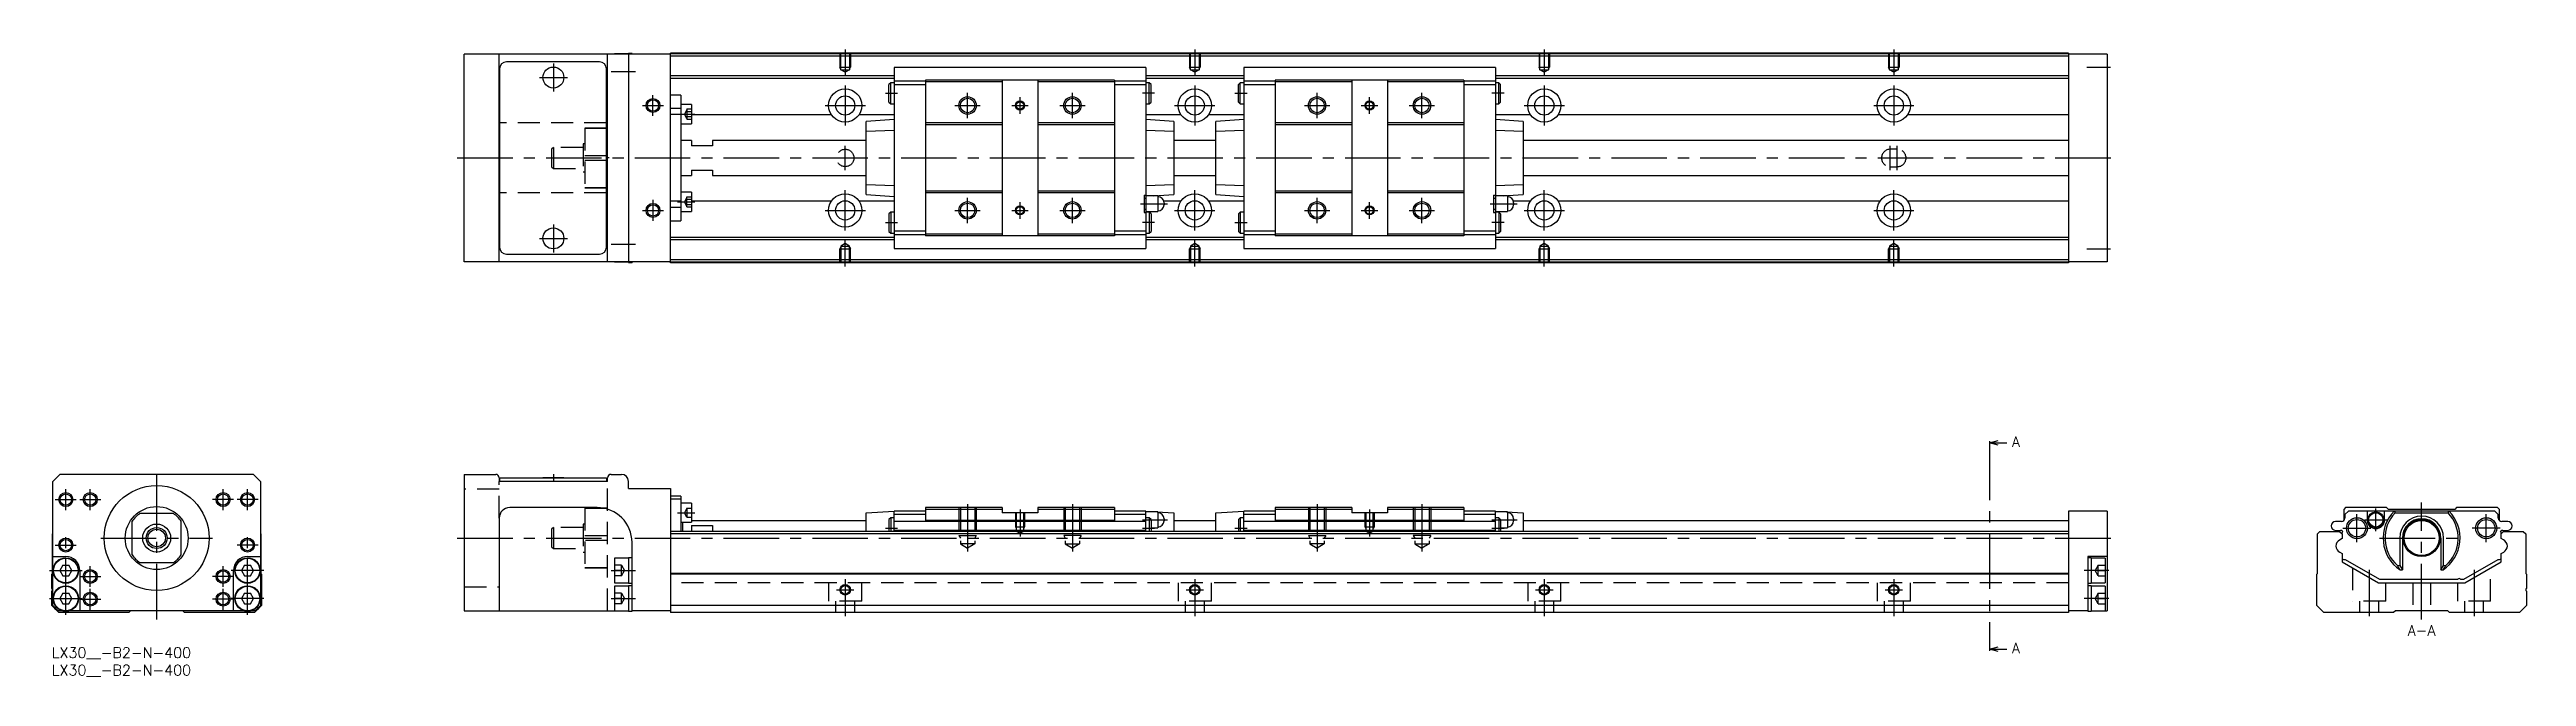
# Model space of a CAD drawing. Extents: x -1 to 708, y -8 to 171.
import ezdxf

# ---------------------------------------------------------------- set-up
doc = ezdxf.new("R2010")
doc.units = 0
doc.header["$LTSCALE"] = 0.5
doc.linetypes.add('CENTER', pattern=[50.8, 31.75, -6.35, 6.35, -6.35])
doc.linetypes.add('DASHED', pattern=[19.05, 12.7, -6.35])
for name, color, linetype in [('MSM_CENTER', 1, 'CENTER'), ('MSM_CONTINUOUS', 7, 'CONTINUOUS'), ('MSM_DASHED', 4, 'DASHED'), ('MSM_NARROW', 5, 'CONTINUOUS'), ('MSM_PART_NUMBER', 7, 'CONTINUOUS')]:
    doc.layers.add(name, color=color, linetype=linetype)
doc.styles.get("Standard").update_dxf_attribs({"font": 'txt.shx', "height": 3, "bigfont": 'bigfont.shx'})

# ---------------------------------------------------------------- blocks, each defined once
blk = doc.blocks.new('*U2')
at = {"layer": 'MSM_PART_NUMBER'}
blk.add_text('LX30__-B2-N-400', height=3, dxfattribs=at).set_placement((0, -3))
blk = doc.blocks.new('*U3')
at = {"layer": 'MSM_PART_NUMBER'}
blk.add_text('LX30__-B2-N-400', height=3, dxfattribs=at).set_placement((0, -8))

msp = doc.modelspace()

# ---------------------------------------------------------------- linework, layer by layer
at = {"layer": 'MSM_CENTER'}
for p, q in [((227, 171), (227, 163.49)), ((327, 171), (327, 163.49)), ((427, 171), (427, 163.49)), ((527, 171), (527, 163.49)), ((139.5, 163), (147.5, 163)), ((143.5, 167), (143.5, 159)), ((160, 164.7), (167, 164.7)), ((582.25, 166), (589, 166)), ((172, 152), (172, 158)), ((227, 160.75), (227, 149.25)), ((238.5, 158.5), (242, 158.5)), ((262, 151.37), (262, 158.62)), ((277, 152.63), (277, 157.36)), ((292, 151.37), (292, 158.62)), ((315.5, 158.5), (312, 158.5)), ((327, 160.75), (327, 149.25)), ((338.5, 158.5), (342, 158.5)), ((362, 151.37), (362, 158.62)), ((377, 152.63), (377, 157.36)), ((392, 151.37), (392, 158.62)), ((415.5, 158.5), (412, 158.5)), ((427, 160.75), (427, 149.25)), ((527, 160.75), (527, 149.25)), ((169, 155), (175, 155)), ((179, 152.55), (184, 152.55)), ((221.25, 155), (232.75, 155)), ((258.37, 155), (265.62, 155)), ((274.63, 155), (279.36, 155)), ((288.37, 155), (295.62, 155)), ((321.25, 155), (332.75, 155)), ((358.37, 155), (365.62, 155)), ((374.63, 155), (379.36, 155)), ((388.37, 155), (395.62, 155)), ((421.25, 155), (432.75, 155)), ((521.25, 155), (532.75, 155)), ((227, 136.5), (227, 143.5)), ((526, 136.5), (526, 143.5)), ((528, 136.5), (528, 143.5)), ((116, 140), (590, 140)), ((172, 128), (172, 122)), ((227, 119.25), (227, 130.75)), ((262, 121.37), (262, 128.62)), ((292, 121.37), (292, 128.62)), ((327, 119.25), (327, 130.75)), ((362, 121.37), (362, 128.62)), ((392, 121.37), (392, 128.62)), ((427, 119.25), (427, 130.75)), ((527, 119.25), (527, 130.75)), ((143.5, 121), (143.5, 113)), ((169, 125), (175, 125)), ((179, 127.44), (184, 127.44)), ((221.25, 125), (232.75, 125)), ((238.5, 121.5), (242, 121.5)), ((258.37, 125), (265.62, 125)), ((274.63, 125), (279.36, 125)), ((277, 122.63), (277, 127.36)), ((288.37, 125), (295.62, 125)), ((311.5, 126.9), (319.2, 126.9)), ((315.5, 121.5), (312, 121.5)), ((321.25, 125), (332.75, 125)), ((338.5, 121.5), (342, 121.5)), ((358.37, 125), (365.62, 125)), ((374.63, 125), (379.36, 125)), ((377, 122.63), (377, 127.36)), ((388.37, 125), (395.62, 125)), ((411.5, 126.9), (419.2, 126.9)), ((415.5, 121.5), (412, 121.5)), ((421.25, 125), (432.75, 125)), ((521.25, 125), (532.75, 125)), ((139.5, 117), (147.5, 117)), ((160, 115.3), (167, 115.3)), ((227, 109), (227, 116.51)), ((327, 109), (327, 116.51)), ((427, 109), (427, 116.51)), ((527, 109), (527, 116.51)), ((582.25, 114), (589, 114)), ((554.38, 58), (554.38, 0)), ((30, 8), (30, 51.5)), ((4, 39.3), (4, 45.3)), ((11, 39.3), (11, 45.3)), ((49, 39.3), (49, 45.3)), ((56, 39.3), (56, 45.3)), ((143.5, 49.6), (143.5, 47.49)), ((1, 42.3), (7, 42.3)), ((8, 42.3), (14, 42.3)), ((52, 42.3), (46, 42.3)), ((59, 42.3), (53, 42.3)), ((179, 38.55), (184, 38.55)), ((262, 41), (262, 27.41)), ((277, 39.5), (277, 31.69)), ((292, 41), (292, 27.41)), ((312, 36.5), (319.2, 36.5)), ((362, 41), (362, 27.41)), ((377, 39.5), (377, 31.69)), ((392, 41), (392, 27.41)), ((412, 36.5), (419.2, 36.5)), ((659.5, 30.1), (659.5, 38.1)), ((661.65, 36.5), (668.15, 36.5)), ((664.9, 33.25), (664.9, 39.75)), ((678, 8), (678, 41.5)), ((696.5, 30.1), (696.5, 38.1)), ((1, 29.3), (7, 29.3)), ((4, 9.35), (4, 32.3)), ((14, 31.3), (46, 31.3)), ((59, 29.3), (53, 29.3)), ((56, 9.35), (56, 32.3)), ((116, 31.3), (590, 31.3)), ((238.5, 34.1), (242, 34.1)), ((312, 34.1), (315.5, 34.1)), ((338.5, 34.1), (342, 34.1)), ((412, 34.1), (415.5, 34.1)), ((655.5, 34.1), (663.5, 34.1)), ((666, 31.3), (690, 31.3)), ((700.5, 34.1), (692.5, 34.1)), ((-0.65, 22), (8.65, 22)), ((11, 17.3), (11, 23.3)), ((49, 17.3), (49, 23.3)), ((60.65, 22), (51.35, 22)), ((160, 22), (167, 22)), ((588.5, 22), (581.5, 22)), ((663, 22.18), (663, 9)), ((693, 22.18), (693, 9)), ((8, 20.3), (14, 20.3)), ((11, 10.8), (11, 16.8)), ((52, 20.3), (46, 20.3)), ((49, 10.8), (49, 16.8)), ((224.5, 16.5), (229.5, 16.5)), ((227, 19.5), (227, 9)), ((324.5, 16.5), (329.5, 16.5)), ((327, 19.5), (327, 9)), ((424.5, 16.5), (429.5, 16.5)), ((427, 19.5), (427, 9)), ((524.5, 16.5), (529.5, 16.5)), ((527, 19.5), (527, 9)), ((-0.65, 14), (8.65, 14)), ((8, 13.8), (14, 13.8)), ((52, 13.8), (46, 13.8)), ((60.65, 14), (51.35, 14)), ((160, 14), (167, 14)), ((588.5, 14), (581.5, 14))]:
    msp.add_line(p, q, dxfattribs=at)
at = {"layer": 'MSM_CONTINUOUS'}
for p, q in [((118, 110.3), (118, 169.7)), ((177, 169.7), (118, 169.7)), ((128, 110.3), (128, 169.7)), ((128.1, 165.5), (128.1, 114.5)), ((156.7, 167.5), (130.1, 167.5)), ((158.7, 114.5), (158.7, 165.5)), ((159, 110.3), (159, 169.7)), ((161, 169.75), (161, 169.7)), ((165, 169.75), (161, 169.75)), ((166, 169.9), (165, 169.9)), ((165, 169.9), (165, 110.1)), ((166, 169.9), (166, 169.7)), ((577, 170), (177, 170)), ((177, 110), (177, 170)), ((577, 169.8), (177, 169.8)), ((577, 169.1), (177, 169.1)), ((241, 163.45), (177, 163.45)), ((313, 165.9), (241, 165.9)), ((241, 165.9), (241, 114.1)), ((313, 165.9), (313, 114.1)), ((341, 163.45), (313, 163.45)), ((413, 165.9), (341, 165.9)), ((341, 165.9), (341, 114.1)), ((413, 165.9), (413, 114.1)), ((577, 163.45), (413, 163.45)), ((577, 170), (577, 110)), ((588, 169.7), (577, 169.7)), ((588, 169.7), (588, 110.3)), ((128, 158.2), (128.1, 158.2)), ((158.7, 158.2), (159, 158.2)), ((241, 162.75), (177, 162.75)), ((180, 158), (177, 158)), ((180, 158), (180, 122)), ((240, 161.5), (239.5, 161)), ((239.5, 156), (239.5, 161)), ((239.5, 156), (240, 155.5)), ((241, 161.5), (240, 161.5)), ((240, 155.5), (240, 161.5)), ((250, 161.95), (241, 161.95)), ((250, 160.95), (241, 160.95)), ((304, 162.25), (250, 162.25)), ((250, 162.25), (250, 117.75)), ((271.9, 161.75), (250, 161.75)), ((271.9, 162.25), (271.9, 117.75)), ((282.1, 162.25), (282.1, 117.75)), ((304, 161.75), (282.1, 161.75)), ((304, 162.25), (304, 117.75)), ((313, 161.95), (304, 161.95)), ((313, 160.95), (304, 160.95)), ((341, 162.75), (313, 162.75)), ((314, 161.5), (313, 161.5)), ((314.5, 161), (314, 161.5)), ((314, 155.5), (314, 161.5)), ((314, 155.5), (314.5, 156)), ((314.5, 156), (314.5, 161)), ((340, 161.5), (339.5, 161)), ((339.5, 156), (339.5, 161)), ((339.5, 156), (340, 155.5)), ((341, 161.5), (340, 161.5)), ((340, 155.5), (340, 161.5)), ((350, 161.95), (341, 161.95)), ((350, 160.95), (341, 160.95)), ((404, 162.25), (350, 162.25)), ((350, 162.25), (350, 117.75)), ((371.9, 161.75), (350, 161.75)), ((371.9, 162.25), (371.9, 117.75)), ((382.1, 162.25), (382.1, 117.75)), ((404, 161.75), (382.1, 161.75)), ((404, 162.25), (404, 117.75)), ((413, 161.95), (404, 161.95)), ((413, 160.95), (404, 160.95)), ((577, 162.75), (413, 162.75)), ((414, 161.5), (413, 161.5)), ((414.5, 161), (414, 161.5)), ((414, 155.5), (414, 161.5)), ((414, 155.5), (414.5, 156)), ((414.5, 156), (414.5, 161)), ((128.1, 150), (128, 150)), ((159, 150), (158.7, 150)), ((180, 154.13), (177, 154.13)), ((180, 152.38), (177, 152.38)), ((183, 155.3), (180, 155.3)), ((180, 149.8), (183, 149.8)), ((183, 155.3), (183, 149.8)), ((223.05, 152.36), (183, 152.36)), ((241, 152.36), (230.95, 152.36)), ((241, 151), (233, 150.47)), ((233, 129.53), (233, 150.47)), ((240, 155.5), (241, 155.5)), ((271.9, 150), (250, 150)), ((271.9, 149.5), (250, 149.5)), ((304, 150), (282.1, 150)), ((304, 149.5), (282.1, 149.5)), ((313, 155.5), (314, 155.5)), ((323.05, 152.36), (313, 152.36)), ((321, 150.47), (313, 151)), ((321, 150.47), (321, 129.53)), ((341, 152.36), (330.95, 152.36)), ((341, 151), (333, 150.47)), ((333, 129.53), (333, 150.47)), ((340, 155.5), (341, 155.5)), ((371.9, 150), (350, 150)), ((371.9, 149.5), (350, 149.5)), ((404, 150), (382.1, 150)), ((404, 149.5), (382.1, 149.5)), ((413, 155.5), (414, 155.5)), ((423.05, 152.36), (413, 152.36)), ((421, 150.47), (413, 151)), ((421, 150.47), (421, 129.53)), ((523.05, 152.36), (430.95, 152.36)), ((577, 152.36), (530.95, 152.36)), ((159, 148.5), (158.7, 148.5)), ((159, 148.47), (158.7, 148.47)), ((183, 145), (180, 145)), ((183, 145), (183, 143.5)), ((189, 143.5), (183, 143.5)), ((189, 145), (189, 143.5)), ((233, 145), (189, 145)), ((241, 147.86), (233, 147.6)), ((321, 147.6), (313, 147.86)), ((333, 145), (321, 145)), ((341, 147.86), (333, 147.6)), ((421, 147.6), (413, 147.86)), ((577, 145), (421, 145)), ((158.7, 140.72), (159, 140.72)), ((159, 139.28), (158.7, 139.28)), ((180, 135), (183, 135)), ((183, 136.5), (189, 136.5)), ((183, 136.5), (183, 135)), ((189, 136.5), (189, 135)), ((189, 135), (233, 135)), ((321, 135), (333, 135)), ((421, 135), (577, 135)), ((128.1, 130), (128, 130)), ((159, 131.53), (158.7, 131.53)), ((159, 131.5), (158.7, 131.5)), ((159, 130), (158.7, 130)), ((180, 127.62), (177, 127.62)), ((183, 130.19), (180, 130.19)), ((183, 130.19), (183, 124.69)), ((223.05, 127.64), (183, 127.64)), ((241, 127.64), (230.95, 127.64)), ((233, 132.4), (241, 132.14)), ((233, 129.53), (241, 129)), ((271.9, 130.5), (250, 130.5)), ((271.9, 130), (250, 130)), ((304, 130.5), (282.1, 130.5)), ((304, 130), (282.1, 130)), ((312.5, 129.4), (312.5, 124.4)), ((312.5, 129.4), (313, 129.4)), ((313, 128.4), (312.5, 128.4)), ((313, 132.14), (321, 132.4)), ((316.45, 129.15), (313, 129.15)), ((315.26, 129.15), (321, 129.53)), ((316.45, 129.15), (316.45, 124.65)), ((323.05, 127.64), (318.14, 127.64)), ((341, 127.64), (330.95, 127.64)), ((333, 132.4), (341, 132.14)), ((333, 129.53), (341, 129)), ((371.9, 130.5), (350, 130.5)), ((371.9, 130), (350, 130)), ((404, 130.5), (382.1, 130.5)), ((404, 130), (382.1, 130)), ((412.5, 129.4), (412.5, 124.4)), ((412.5, 129.4), (413, 129.4)), ((413, 128.4), (412.5, 128.4)), ((413, 132.14), (421, 132.4)), ((416.45, 129.15), (413, 129.15)), ((415.26, 129.15), (421, 129.53)), ((416.45, 129.15), (416.45, 124.65)), ((423.05, 127.64), (418.14, 127.64)), ((523.05, 127.64), (430.95, 127.64)), ((577, 127.64), (530.95, 127.64)), ((128.1, 121.8), (128, 121.8)), ((159, 121.8), (158.7, 121.8)), ((180, 125.87), (177, 125.87)), ((177, 122), (180, 122)), ((180, 124.69), (183, 124.69)), ((240, 124.5), (239.5, 124)), ((239.5, 124), (239.5, 119)), ((240, 124.5), (240, 118.5)), ((241, 124.5), (240, 124.5)), ((312.5, 125.4), (313, 125.4)), ((312.5, 124.4), (313, 124.4)), ((313, 124.65), (316.45, 124.65)), ((314, 124.5), (313, 124.5)), ((314, 124.5), (314, 118.5)), ((314.5, 124), (314, 124.5)), ((314.5, 124), (314.5, 119)), ((318.2, 127.2), (318.2, 126.6)), ((340, 124.5), (339.5, 124)), ((339.5, 124), (339.5, 119)), ((340, 124.5), (340, 118.5)), ((341, 124.5), (340, 124.5)), ((412.5, 125.4), (413, 125.4)), ((412.5, 124.4), (413, 124.4)), ((413, 124.65), (416.45, 124.65)), ((414, 124.5), (413, 124.5)), ((414, 124.5), (414, 118.5)), ((414.5, 124), (414, 124.5)), ((414.5, 124), (414.5, 119)), ((418.2, 127.2), (418.2, 126.6)), ((241, 117.25), (177, 117.25)), ((241, 116.55), (177, 116.55)), ((239.5, 119), (240, 118.5)), ((240, 118.5), (241, 118.5)), ((250, 119.05), (241, 119.05)), ((250, 118.05), (241, 118.05)), ((241, 114.1), (313, 114.1)), ((271.9, 118.25), (250, 118.25)), ((304, 117.75), (250, 117.75)), ((304, 118.25), (282.1, 118.25)), ((313, 119.05), (304, 119.05)), ((313, 118.05), (304, 118.05)), ((313, 118.5), (314, 118.5)), ((341, 117.25), (313, 117.25)), ((341, 116.55), (313, 116.55)), ((314, 118.5), (314.5, 119)), ((339.5, 119), (340, 118.5)), ((340, 118.5), (341, 118.5)), ((350, 119.05), (341, 119.05)), ((350, 118.05), (341, 118.05)), ((341, 114.1), (413, 114.1)), ((371.9, 118.25), (350, 118.25)), ((404, 117.75), (350, 117.75)), ((404, 118.25), (382.1, 118.25)), ((413, 119.05), (404, 119.05)), ((413, 118.05), (404, 118.05)), ((413, 118.5), (414, 118.5)), ((577, 117.25), (413, 117.25)), ((577, 116.55), (413, 116.55)), ((414, 118.5), (414.5, 119)), ((177, 110.3), (118, 110.3)), ((130.1, 112.5), (156.7, 112.5)), ((161, 110.3), (161, 110.25)), ((161, 110.25), (165, 110.25)), ((165, 110.1), (166, 110.1)), ((166, 110.3), (166, 110.1)), ((577, 110.9), (177, 110.9)), ((577, 110.2), (177, 110.2)), ((577, 110), (177, 110)), ((588, 110.3), (577, 110.3)), ((554.38, 58.5), (556.88, 59.17)), ((554.38, 59), (554.38, 58)), ((556.88, 57.83), (554.38, 58.5)), ((554.38, 58.5), (559.38, 58.5)), ((2.3, 49.5), (0.3, 47.5)), ((0.3, 12), (0.3, 47.5)), ((57.7, 49.5), (2.3, 49.5)), ((59.7, 47.5), (57.7, 49.5)), ((59.7, 47.5), (59.7, 12)), ((118, 49.5), (118, 10.5)), ((118, 49.5), (127, 49.5)), ((128, 48.5), (128, 47.5)), ((159, 47.5), (128, 47.5)), ((128.1, 48.5), (128.1, 47.5)), ((128.1, 48.5), (158.7, 48.5)), ((140.5, 48.6), (146.5, 48.6)), ((140.5, 48.6), (140.5, 48.5)), ((146.5, 48.5), (146.5, 48.6)), ((158.7, 48.5), (158.7, 47.5)), ((159, 47.5), (159, 48.5)), ((160, 49.5), (163, 49.5)), ((165, 45.5), (165, 47.5)), ((165, 45.5), (177, 45.5)), ((177, 45.5), (177, 10)), ((180, 43.3), (177, 43.3)), ((180, 43.3), (180, 33.2)), ((23, 26.48), (23, 36.12)), ((34.82, 38.3), (25.18, 38.3)), ((37, 26.48), (37, 36.12)), ((128, 37), (128, 10.5)), ((156, 40), (131, 40)), ((180, 42.45), (177, 42.45)), ((183, 41.3), (180, 41.3)), ((180, 35.8), (183, 35.8)), ((180.5, 33.2), (180.5, 35.8)), ((183, 41.3), (183, 35.8)), ((183, 36.3), (233, 36.3)), ((233, 38.5), (241, 39)), ((233, 33.2), (233, 38.5)), ((240, 37.1), (239.5, 36.6)), ((239.5, 36.6), (239.5, 33.2)), ((241, 37.1), (240, 37.1)), ((240, 37.1), (240, 33.2)), ((250, 39), (241, 39)), ((241, 33.2), (241, 39)), ((250, 38), (241, 38)), ((313, 36), (241, 36)), ((250, 40), (250, 36.29)), ((271.9, 40), (250, 40)), ((271.9, 39.5), (250, 39.5)), ((304, 36.29), (250, 36.29)), ((271.9, 40), (271.9, 38.5)), ((282.1, 38.5), (271.9, 38.5)), ((304, 40), (282.1, 40)), ((282.1, 40), (282.1, 38.5)), ((304, 39.5), (282.1, 39.5)), ((304, 40), (304, 36.29)), ((313, 39), (304, 39)), ((313, 38), (304, 38)), ((313, 39), (321, 38.5)), ((313, 33.2), (313, 39)), ((316.45, 38.75), (313, 38.75)), ((314, 37.1), (313, 37.1)), ((314.5, 36.6), (314, 37.1)), ((314, 37.1), (314, 33.2)), ((314.5, 36.6), (314.5, 33.2)), ((316.45, 38.75), (316.45, 34.25)), ((318.2, 36.8), (318.2, 36.2)), ((321, 38.5), (321, 33.2)), ((321, 36.3), (333, 36.3)), ((333, 38.5), (341, 39)), ((333, 33.2), (333, 38.5)), ((340, 37.1), (339.5, 36.6)), ((339.5, 36.6), (339.5, 33.2)), ((341, 37.1), (340, 37.1)), ((340, 37.1), (340, 33.2)), ((350, 39), (341, 39)), ((341, 33.2), (341, 39)), ((350, 38), (341, 38)), ((413, 36), (341, 36)), ((350, 40), (350, 36.29)), ((371.9, 40), (350, 40)), ((371.9, 39.5), (350, 39.5)), ((404, 36.29), (350, 36.29)), ((371.9, 40), (371.9, 38.5)), ((382.1, 38.5), (371.9, 38.5)), ((404, 40), (382.1, 40)), ((382.1, 40), (382.1, 38.5)), ((404, 39.5), (382.1, 39.5)), ((404, 40), (404, 36.29)), ((413, 39), (404, 39)), ((413, 38), (404, 38)), ((413, 39), (421, 38.5)), ((413, 33.2), (413, 39)), ((416.45, 38.75), (413, 38.75)), ((414, 37.1), (413, 37.1)), ((414.5, 36.6), (414, 37.1)), ((414, 37.1), (414, 33.2)), ((414.5, 36.6), (414.5, 33.2)), ((416.45, 38.75), (416.45, 34.25)), ((418.2, 36.8), (418.2, 36.2)), ((421, 38.5), (421, 33.2)), ((421, 36.3), (577, 36.3)), ((577, 39), (577, 10)), ((588, 39), (577, 39)), ((588, 39), (588, 10.5)), ((655.05, 36), (653.35, 36)), ((656.25, 40), (655.75, 39.5)), ((655.75, 39.5), (655.75, 36.29)), ((657.05, 39), (656.05, 38)), ((656.05, 38), (656.05, 37)), ((668, 40), (656.25, 40)), ((698.95, 39), (657.05, 39)), ((662.4, 39), (662.4, 36.5)), ((667.4, 36.5), (667.4, 39)), ((668.5, 39.5), (668, 40)), ((687.5, 39.5), (668.5, 39.5)), ((670.14, 39), (670.4, 38.5)), ((670.4, 38.5), (685.6, 38.5)), ((685.6, 38.5), (685.86, 39)), ((688, 40), (687.5, 39.5)), ((699.75, 40), (688, 40)), ((699.95, 38), (698.95, 39)), ((700.25, 39.5), (699.75, 40)), ((699.95, 37), (699.95, 38)), ((700.25, 36.29), (700.25, 39.5)), ((702.65, 36), (700.95, 36)), ((0.2, 32.5), (0.3, 32.6)), ((0.2, 21.2), (0.2, 32.5)), ((59.7, 32.6), (59.8, 32.5)), ((59.8, 32.5), (59.8, 21.2)), ((166, 10.35), (166, 30)), ((577, 33.2), (177, 33.2)), ((577, 32.5), (177, 32.5)), ((183, 34.87), (189, 34.87)), ((183, 34.87), (183, 33.2)), ((189, 34.87), (189, 33.2)), ((313, 33.5), (241, 33.5)), ((314.5, 34.25), (316.45, 34.25)), ((413, 33.5), (341, 33.5)), ((414.5, 34.25), (416.45, 34.25)), ((648.2, 32.5), (648.9, 33.2)), ((648.2, 21.2), (648.2, 32.5)), ((648.9, 33.2), (654.55, 33.2)), ((653.35, 33.5), (654.75, 33.5)), ((655.25, 31.15), (654.5, 30.72)), ((654.55, 33.2), (655.25, 32.5)), ((655.2, 32.7), (655.2, 32.55)), ((655.25, 32.5), (655.25, 31.15)), ((671.74, 31.3), (671.74, 23.45)), ((672.5, 31.3), (672.5, 22.2)), ((683.5, 31.3), (683.5, 22.2)), ((684.26, 23.45), (684.26, 31.3)), ((700.75, 32.5), (701.45, 33.2)), ((700.75, 32.5), (700.8, 32.55)), ((700.75, 31.15), (700.75, 32.5)), ((700.75, 31.15), (700.75, 32.5)), ((701.4, 30.78), (700.75, 31.15)), ((701.4, 30.78), (700.75, 31.15)), ((700.8, 32.55), (700.8, 32.7)), ((701.25, 33.5), (702.65, 33.5)), ((701.45, 33.2), (707.1, 33.2)), ((707.1, 33.2), (707.8, 32.5)), ((707.8, 32.5), (707.8, 21.2)), ((0.3, 26), (4, 26)), ((3.13, 23.5), (2.27, 22)), ((2.27, 22), (3.13, 20.5)), ((3.13, 23.5), (4.87, 23.5)), ((5.73, 22), (4.87, 23.5)), ((4.87, 20.5), (5.73, 22)), ((8, 22), (8, 10.5)), ((25.18, 24.3), (34.82, 24.3)), ((52, 10.5), (52, 22)), ((55.13, 23.5), (54.27, 22)), ((54.27, 22), (55.13, 20.5)), ((55.13, 23.5), (56.87, 23.5)), ((56, 26), (59.7, 26)), ((57.73, 22), (56.87, 23.5)), ((56.87, 20.5), (57.73, 22)), ((165, 25.5), (161, 25.5)), ((161, 25.5), (161, 18.5)), ((166, 25.65), (165, 25.65)), ((165, 25.65), (165, 18.35)), ((588, 26), (582.5, 26)), ((582.5, 26), (582.5, 10.35)), ((583.5, 25.65), (582.5, 25.65)), ((583.5, 25.65), (583.5, 18.35)), ((587.5, 25.5), (583.5, 25.5)), ((587.5, 25.5), (587.5, 18.5)), ((654.6, 27.22), (655.25, 26.85)), ((655.25, 26.85), (655.25, 24.5)), ((655.25, 24.5), (665.64, 18.5)), ((655.7, 25.16), (656.1, 25.16)), ((656.1, 25.16), (665.91, 19.5)), ((671.07, 23.45), (671.74, 23.45)), ((671.74, 23.45), (672.5, 22.2)), ((671.82, 22.2), (672.5, 22.2)), ((683.5, 22.2), (684.26, 23.45)), ((683.5, 22.2), (684.18, 22.2)), ((684.26, 23.45), (684.93, 23.45)), ((690.09, 19.5), (699.9, 25.16)), ((690.36, 18.5), (700.75, 24.5)), ((699.9, 25.16), (700.3, 25.16)), ((700.75, 26.85), (701.5, 27.28)), ((700.75, 26.85), (701.5, 27.28)), ((700.75, 25.45), (700.75, 26.85)), ((700.75, 24.5), (700.75, 26.85)), ((0, 21), (0.2, 21.2)), ((0, 16.9), (0, 21)), ((0, 12), (0, 16.1)), ((3.13, 15.5), (2.27, 14)), ((3.13, 20.5), (4.87, 20.5)), ((3.13, 15.5), (4.87, 15.5)), ((5.73, 14), (4.87, 15.5)), ((55.13, 15.5), (54.27, 14)), ((55.13, 20.5), (56.87, 20.5)), ((55.13, 15.5), (56.87, 15.5)), ((57.73, 14), (56.87, 15.5)), ((59.8, 21.2), (60, 21)), ((60, 21), (60, 12)), ((161, 18.5), (165, 18.5)), ((165, 17.5), (161, 17.5)), ((161, 17.5), (161, 10.5)), ((165, 18.35), (166, 18.35)), ((166, 17.65), (165, 17.65)), ((165, 17.65), (165, 10.35)), ((577, 21.2), (177, 21.2)), ((577, 21), (177, 21)), ((582.5, 18.35), (583.5, 18.35)), ((583.5, 17.65), (582.5, 17.65)), ((583.5, 18.5), (587.5, 18.5)), ((583.5, 17.65), (583.5, 10.35)), ((587.5, 17.5), (583.5, 17.5)), ((587.5, 17.5), (587.5, 10.5)), ((648, 21), (648.2, 21.2)), ((648, 12), (648, 21)), ((665.64, 18.5), (690.36, 18.5)), ((665.91, 19.5), (688.35, 19.5)), ((689.15, 19.5), (690.09, 19.5)), ((707.8, 21.2), (708, 21)), ((708, 21), (708, 16.9)), ((708, 16.1), (708, 12)), ((2, 10), (0, 12)), ((1.8, 10.5), (0.3, 12)), ((2.96, 10.5), (1.8, 10.5)), ((22, 10), (2, 10)), ((2.27, 14), (3.13, 12.5)), ((3.13, 12.5), (4.87, 12.5)), ((4.87, 12.5), (5.73, 14)), ((54.96, 10.5), (5.04, 10.5)), ((22.5, 10.5), (22, 10)), ((38, 10), (37.5, 10.5)), ((58, 10), (38, 10)), ((54.27, 14), (55.13, 12.5)), ((55.13, 12.5), (56.87, 12.5)), ((56.87, 12.5), (57.73, 14)), ((58.2, 10.5), (57.04, 10.5)), ((60, 12), (58, 10)), ((59.7, 12), (58.2, 10.5)), ((118, 10.5), (165, 10.5)), ((165, 10.35), (166, 10.35)), ((177, 10.5), (166, 10.5)), ((577, 12), (177, 12)), ((577, 10), (177, 10)), ((582.5, 10.5), (577, 10.5)), ((582.5, 10.35), (583.5, 10.35)), ((583.5, 10.5), (588, 10.5)), ((650, 10), (648, 12)), ((670, 10), (650, 10)), ((670.5, 10.5), (670, 10)), ((685.5, 10.5), (670.5, 10.5)), ((686, 10), (685.5, 10.5)), ((706, 10), (686, 10)), ((708, 12), (706, 10)), ((554.38, -0.5), (556.88, 0.17)), ((554.38, 0), (554.38, -1)), ((556.88, -1.17), (554.38, -0.5)), ((554.38, -0.5), (559.38, -0.5))]:
    msp.add_line(p, q, dxfattribs=at)
for centre, radius in [((143.5, 163), 3), ((172, 155), 1.62), ((227, 155), 4.75), ((227, 155), 2.75), ((262, 155), 2.07), ((277, 155), 1.06), ((292, 155), 2.07), ((327, 155), 4.75), ((327, 155), 2.75), ((362, 155), 2.07), ((377, 155), 1.06), ((392, 155), 2.07), ((427, 155), 4.75), ((427, 155), 2.75), ((527, 155), 4.75), ((527, 155), 2.75), ((227, 125), 4.75), ((227, 125), 2.75), ((327, 125), 4.75), ((327, 125), 2.75), ((427, 125), 4.75), ((427, 125), 2.75), ((527, 125), 4.75), ((527, 125), 2.75), ((172, 125), 1.62), ((262, 125), 2.07), ((277, 125), 1.06), ((292, 125), 2.07), ((362, 125), 2.07), ((377, 125), 1.06), ((392, 125), 2.07), ((143.5, 117), 3), ((4, 42.3), 1.62), ((11, 42.3), 1.62), ((30, 31.3), 15), ((49, 42.3), 1.62), ((56, 42.3), 1.62), ((30, 31.3), 9), ((659.5, 34.1), 3), ((659.5, 34.1), 2.5), ((664.9, 36.5), 2.25), ((664.9, 36.5), 2.05), ((678, 31.3), 5.3), ((678, 31.3), 5), ((696.5, 34.1), 3), ((696.5, 34.1), 2.5), ((4, 29.3), 1.62), ((30, 31.3), 4), ((30, 31.3), 3), ((30, 31.3), 2.5), ((56, 29.3), 1.62), ((4, 22), 3.65), ((4, 22), 3.5), ((11, 20.3), 1.62), ((49, 20.3), 1.62), ((56, 22), 3.65), ((56, 22), 3.5), ((4, 14), 3.65), ((4, 14), 3.5), ((11, 13.8), 1.62), ((49, 13.8), 1.62), ((56, 14), 3.65), ((56, 14), 3.5), ((227, 16.5), 1.23), ((327, 16.5), 1.23), ((427, 16.5), 1.23), ((527, 16.5), 1.23)]:
    msp.add_circle(centre, radius, dxfattribs=at)
for centre, radius, start, end in [((130.1, 165.5), 2, 90, 180), ((156.7, 165.5), 2, 0, 90), ((316.45, 127.2), 1.75, 0, 90), ((416.45, 127.2), 1.75, 0, 90), ((316.45, 126.6), 1.75, 270, 0), ((416.45, 126.6), 1.75, 270, 0), ((130.1, 114.5), 2, 180, 270), ((156.7, 114.5), 2, 270, 0), ((127, 48.5), 1, 0, 90), ((160, 48.5), 1, 90, 180), ((163, 47.5), 2, 0, 90), ((30, 31.3), 8.5, 124.56032, 145.43968), ((30, 31.3), 8.5, 34.56032, 55.43968), ((131, 37), 3, 90, 180), ((156, 30), 10, 0, 90), ((316.45, 36.8), 1.75, 0, 90), ((316.45, 36.2), 1.75, 270, 0), ((416.45, 36.8), 1.75, 0, 90), ((416.45, 36.2), 1.75, 270, 0), ((653.35, 34.75), 1.25, 90, 270), ((655.05, 37), 1, 270, 0), ((664.9, 36.5), 2.5, 180, 0), ((678, 31.3), 11, 135.573, 235.81959), ((678, 31.3), 10.47, 136.57129, 228.55525), ((678, 31.3), 6.26, 0, 180), ((678, 31.3), 5.5, 0, 180), ((678, 31.3), 11, 304.18041, 44.427), ((678, 31.3), 10.47, 311.44475, 43.42871), ((700.95, 37), 1, 180, 270), ((702.65, 34.75), 1.25, 270, 90), ((655.65, 28.85), 2.2, 121.45533, 176.01903), ((655.65, 29.15), 2.2, 183.98097, 241.45517), ((654.75, 32.5), 1, 41.23398, 90), ((655.7, 32.7), 0.5, 113.32535, 180), ((701.25, 32.5), 1, 90, 138.76602), ((700.3, 32.7), 0.5, 0, 66.67465), ((700.35, 28.85), 2.2, 3.98097, 61.45517), ((700.35, 29.15), 2.2, 301.45533, 356.01903), ((700.35, 29.15), 2.2, 301.45533, 356.01903), ((4, 22), 4, 0, 90), ((30, 31.3), 8.5, 214.56032, 235.43968), ((30, 31.3), 8.5, 304.56032, 325.43968), ((56, 22), 4, 90, 180), ((655.7, 25.66), 0.5, 205.84193, 270), ((679, 27.35), 8.83, 206.14749, 215.62533), ((677, 27.35), 8.84, 324.37545, 333.85173), ((700.3, 25.66), 0.5, 270, 334.15807), ((-0.3, 16.5), 0.5, 306.8699, 53.1301), ((688.75, 19.2), 0.5, 36.8699, 143.1301), ((708.3, 16.5), 0.5, 126.8699, 233.1301), ((2.3, 12.5), 2, 216.8699, 233.1301), ((57.7, 12.5), 2, 306.8699, 323.1301)]:
    msp.add_arc(centre, radius, start, end, dxfattribs=at)
at = {"layer": 'MSM_DASHED'}
for p, q in [((225.5, 170), (225.5, 166)), ((225.77, 165.53), (225.5, 166)), ((225.5, 166), (228.5, 166)), ((225.77, 165.2), (225.77, 170)), ((225.77, 165.2), (228.23, 165.2)), ((227, 164.49), (225.77, 165.2)), ((228.23, 165.2), (227, 164.49)), ((228.23, 170), (228.23, 165.2)), ((228.23, 165.53), (228.5, 166)), ((228.5, 170), (228.5, 166)), ((325.5, 170), (325.5, 166)), ((325.77, 165.53), (325.5, 166)), ((325.5, 166), (328.5, 166)), ((325.77, 165.2), (325.77, 170)), ((325.77, 165.2), (328.23, 165.2)), ((327, 164.49), (325.77, 165.2)), ((328.23, 165.2), (327, 164.49)), ((328.23, 170), (328.23, 165.2)), ((328.23, 165.53), (328.5, 166)), ((328.5, 170), (328.5, 166)), ((425.5, 170), (425.5, 166)), ((425.77, 165.53), (425.5, 166)), ((425.5, 166), (428.5, 166)), ((425.77, 165.2), (425.77, 170)), ((425.77, 165.2), (428.23, 165.2)), ((427, 164.49), (425.77, 165.2)), ((428.23, 165.2), (427, 164.49)), ((428.23, 170), (428.23, 165.2)), ((428.23, 165.53), (428.5, 166)), ((428.5, 170), (428.5, 166)), ((525.5, 170), (525.5, 166)), ((525.77, 165.53), (525.5, 166)), ((525.5, 166), (528.5, 166)), ((525.77, 165.2), (525.77, 170)), ((525.77, 165.2), (528.23, 165.2)), ((527, 164.49), (525.77, 165.2)), ((528.23, 165.2), (527, 164.49)), ((528.23, 170), (528.23, 165.2)), ((528.23, 165.53), (528.5, 166)), ((528.5, 170), (528.5, 166)), ((158.7, 150), (128.1, 150)), ((181.7, 153.8), (180.98, 152.55)), ((181.7, 151.3), (180.98, 152.55)), ((181.7, 154), (183, 154)), ((181.7, 154), (181.7, 151.11)), ((181.7, 153.28), (183, 153.28)), ((181.7, 151.83), (183, 151.83)), ((181.7, 151.11), (183, 151.11)), ((143.5, 143), (143, 142.5)), ((143, 142.5), (143, 137.5)), ((143.5, 143), (143.5, 137)), ((152, 143), (143.5, 143)), ((152, 144), (152, 136)), ((152.5, 144), (152, 144)), ((152.5, 148.5), (152.5, 131.5)), ((158.7, 148.5), (152.5, 148.5)), ((158.7, 148.47), (152.5, 148.47)), ((528, 142.5), (526, 142.5)), ((143, 137.5), (143.5, 137)), ((143.5, 137), (152, 137)), ((152, 136), (152.5, 136)), ((152.5, 140.72), (158.7, 140.72)), ((158.7, 139.28), (152.5, 139.28)), ((159.5, 140), (159, 140)), ((526, 137.5), (528, 137.5)), ((158.7, 130), (128.1, 130)), ((152.5, 131.53), (158.7, 131.53)), ((152.5, 131.5), (158.7, 131.5)), ((181.7, 128.69), (180.98, 127.44)), ((181.7, 128.89), (183, 128.89)), ((181.7, 126), (181.7, 128.89)), ((181.7, 128.17), (183, 128.17)), ((181.7, 126.19), (180.98, 127.44)), ((181.7, 126.72), (183, 126.72)), ((181.7, 126), (183, 126)), ((225.77, 114.47), (225.5, 114)), ((225.5, 110), (225.5, 114)), ((225.5, 114), (228.5, 114)), ((227, 115.51), (225.77, 114.8)), ((225.77, 114.8), (225.77, 110)), ((225.77, 114.8), (228.23, 114.8)), ((228.23, 114.8), (227, 115.51)), ((228.23, 110), (228.23, 114.8)), ((228.23, 114.47), (228.5, 114)), ((228.5, 110), (228.5, 114)), ((325.77, 114.47), (325.5, 114)), ((325.5, 110), (325.5, 114)), ((325.5, 114), (328.5, 114)), ((327, 115.51), (325.77, 114.8)), ((325.77, 114.8), (325.77, 110)), ((325.77, 114.8), (328.23, 114.8)), ((328.23, 114.8), (327, 115.51)), ((328.23, 110), (328.23, 114.8)), ((328.23, 114.47), (328.5, 114)), ((328.5, 110), (328.5, 114)), ((425.77, 114.47), (425.5, 114)), ((425.5, 110), (425.5, 114)), ((425.5, 114), (428.5, 114)), ((427, 115.51), (425.77, 114.8)), ((425.77, 114.8), (425.77, 110)), ((425.77, 114.8), (428.23, 114.8)), ((428.23, 114.8), (427, 115.51)), ((428.23, 110), (428.23, 114.8)), ((428.23, 114.47), (428.5, 114)), ((428.5, 110), (428.5, 114)), ((525.77, 114.47), (525.5, 114)), ((525.5, 110), (525.5, 114)), ((525.5, 114), (528.5, 114)), ((527, 115.51), (525.77, 114.8)), ((525.77, 114.8), (525.77, 110)), ((525.77, 114.8), (528.23, 114.8)), ((528.23, 114.8), (527, 115.51)), ((528.23, 110), (528.23, 114.8)), ((528.23, 114.47), (528.5, 114)), ((528.5, 110), (528.5, 114)), ((128, 45.3), (118, 45.3)), ((128, 37), (128, 47.5)), ((159, 10.5), (159, 47.5)), ((152.5, 39.8), (152.5, 22.8)), ((159, 39.8), (152.5, 39.8)), ((159, 39.77), (152.5, 39.77)), ((181.7, 39.8), (180.98, 38.55)), ((181.7, 37.3), (180.98, 38.55)), ((181.7, 39.8), (183, 39.8)), ((181.7, 39.8), (181.7, 37.3)), ((181.7, 38.55), (183, 38.55)), ((181.7, 37.3), (183, 37.3)), ((259.5, 40), (259.5, 32)), ((259.93, 40), (259.93, 29.6)), ((264.07, 40), (264.07, 29.6)), ((264.5, 40), (264.5, 32)), ((275.7, 38.5), (275.7, 34.5)), ((275.94, 38.5), (275.94, 33.3)), ((278.06, 33.3), (278.06, 38.5)), ((278.3, 38.5), (278.3, 34.5)), ((289.5, 40), (289.5, 32)), ((289.93, 40), (289.93, 29.6)), ((294.07, 40), (294.07, 29.6)), ((294.5, 40), (294.5, 32)), ((359.5, 40), (359.5, 32)), ((359.93, 40), (359.93, 29.6)), ((364.07, 40), (364.07, 29.6)), ((364.5, 40), (364.5, 32)), ((375.7, 38.5), (375.7, 34.5)), ((375.94, 38.5), (375.94, 33.3)), ((378.06, 33.3), (378.06, 38.5)), ((378.3, 38.5), (378.3, 34.5)), ((389.5, 40), (389.5, 32)), ((389.93, 40), (389.93, 29.6)), ((394.07, 40), (394.07, 29.6)), ((394.5, 40), (394.5, 32)), ((143.5, 34.3), (143, 33.8)), ((143, 33.8), (143, 28.8)), ((143, 28.8), (143.5, 28.3)), ((143.5, 34.3), (143.5, 28.3)), ((152, 34.3), (143.5, 34.3)), ((152, 35.3), (152, 27.3)), ((152.5, 35.3), (152, 35.3)), ((152.5, 32.02), (159, 32.02)), ((159, 30.58), (152.5, 30.58)), ((259.5, 32), (259.93, 31.25)), ((259.5, 32), (264.5, 32)), ((264.07, 29.6), (259.93, 29.6)), ((259.93, 29.6), (262, 28.41)), ((264.07, 29.6), (262, 28.41)), ((264.5, 32), (264.07, 31.25)), ((275.7, 34.5), (275.94, 34.08)), ((275.7, 34.5), (278.3, 34.5)), ((278.06, 33.3), (275.94, 33.3)), ((275.94, 33.3), (277, 32.69)), ((277, 32.69), (278.06, 33.3)), ((278.3, 34.5), (278.06, 34.08)), ((294.5, 32), (289.5, 32)), ((289.5, 32), (289.93, 31.25)), ((289.93, 29.6), (294.07, 29.6)), ((289.93, 29.6), (292, 28.41)), ((294.07, 29.6), (292, 28.41)), ((294.5, 32), (294.07, 31.25)), ((359.5, 32), (359.93, 31.25)), ((359.5, 32), (364.5, 32)), ((364.07, 29.6), (359.93, 29.6)), ((359.93, 29.6), (362, 28.41)), ((364.07, 29.6), (362, 28.41)), ((364.5, 32), (364.07, 31.25)), ((375.7, 34.5), (375.94, 34.08)), ((375.7, 34.5), (378.3, 34.5)), ((378.06, 33.3), (375.94, 33.3)), ((375.94, 33.3), (377, 32.69)), ((377, 32.69), (378.06, 33.3)), ((378.3, 34.5), (378.06, 34.08)), ((394.5, 32), (389.5, 32)), ((389.5, 32), (389.93, 31.25)), ((389.93, 29.6), (394.07, 29.6)), ((389.93, 29.6), (392, 28.41)), ((394.07, 29.6), (392, 28.41)), ((394.5, 32), (394.07, 31.25)), ((143.5, 28.3), (152, 28.3)), ((152, 27.3), (152.5, 27.3)), ((152.5, 22.83), (159, 22.83)), ((152.5, 22.8), (159, 22.8)), ((163, 23.5), (161, 23.5)), ((163, 22), (161, 22)), ((163, 20.5), (163, 23.5)), ((163, 23.5), (163.87, 22)), ((163, 20.5), (163.87, 22)), ((585.5, 23.5), (584.63, 22)), ((585.5, 20.5), (584.63, 22)), ((585.5, 20.5), (585.5, 23.5)), ((585.5, 23.5), (587.5, 23.5)), ((585.5, 22), (587.5, 22)), ((658.25, 22.77), (658.25, 13.2)), ((697.75, 13.2), (697.75, 22.77)), ((118, 17.3), (128, 17.3)), ((163, 20.5), (161, 20.5)), ((163, 15.5), (161, 15.5)), ((163, 12.5), (163, 15.5)), ((163, 15.5), (163.87, 14)), ((577, 18.5), (177, 18.5)), ((222.25, 18.5), (222.25, 13.2)), ((231.75, 13.2), (231.75, 18.5)), ((322.25, 18.5), (322.25, 13.2)), ((331.75, 13.2), (331.75, 18.5)), ((422.25, 18.5), (422.25, 13.2)), ((431.75, 13.2), (431.75, 18.5)), ((522.25, 18.5), (522.25, 13.2)), ((531.75, 13.2), (531.75, 18.5)), ((585.5, 15.5), (584.63, 14)), ((585.5, 20.5), (587.5, 20.5)), ((585.5, 12.5), (585.5, 15.5)), ((585.5, 15.5), (587.5, 15.5)), ((667.75, 13.2), (667.75, 18.5)), ((675.5, 18.5), (675.5, 10.5)), ((680.5, 18.5), (680.5, 10.5)), ((688.25, 18.5), (688.25, 13.2)), ((163, 14), (161, 14)), ((163, 12.5), (161, 12.5)), ((163, 12.5), (163.87, 14)), ((231.75, 13.2), (222.25, 13.2)), ((224.25, 13.2), (224.25, 10)), ((229.75, 10), (229.75, 13.2)), ((331.75, 13.2), (322.25, 13.2)), ((324.25, 13.2), (324.25, 10)), ((329.75, 10), (329.75, 13.2)), ((431.75, 13.2), (422.25, 13.2)), ((424.25, 13.2), (424.25, 10)), ((429.75, 10), (429.75, 13.2)), ((531.75, 13.2), (522.25, 13.2)), ((524.25, 13.2), (524.25, 10)), ((529.75, 10), (529.75, 13.2)), ((585.5, 12.5), (584.63, 14)), ((585.5, 14), (587.5, 14)), ((585.5, 12.5), (587.5, 12.5)), ((667.75, 13.2), (658.25, 13.2)), ((660.25, 13.2), (660.25, 10)), ((665.75, 10), (665.75, 13.2)), ((697.75, 13.2), (688.25, 13.2)), ((690.25, 13.2), (690.25, 10)), ((695.75, 10), (695.75, 13.2))]:
    msp.add_line(p, q, dxfattribs=at)
msp.add_circle((227, 140), 2.5, dxfattribs=at)
for centre, start, end in [((526, 140), 90, 270), ((528, 140), 270, 90)]:
    msp.add_arc(centre, 2.5, start, end, dxfattribs=at)
at = {"layer": 'MSM_NARROW'}
for centre, radius in [((172, 155), 2), ((262, 155), 2.5), ((277, 155), 1.3), ((292, 155), 2.5), ((362, 155), 2.5), ((377, 155), 1.3), ((392, 155), 2.5), ((172, 125), 2), ((262, 125), 2.5), ((277, 125), 1.3), ((292, 125), 2.5), ((362, 125), 2.5), ((377, 125), 1.3), ((392, 125), 2.5), ((4, 42.3), 2), ((11, 42.3), 2), ((49, 42.3), 2), ((56, 42.3), 2), ((4, 29.3), 2), ((56, 29.3), 2), ((11, 20.3), 2), ((49, 20.3), 2), ((11, 13.8), 2), ((49, 13.8), 2), ((227, 16.5), 1.5), ((327, 16.5), 1.5), ((427, 16.5), 1.5), ((527, 16.5), 1.5)]:
    msp.add_circle(centre, radius, dxfattribs=at)

# ---------------------------------------------------------------- block references
at = {"layer": 'MSM_CONTINUOUS'}
for name in ['*U2', '*U3']:
    msp.add_blockref(name, (0, 0), dxfattribs=at)

# ---------------------------------------------------------------- texts
at = {"layer": 'MSM_PART_NUMBER'}
for s, p in [('A', (560.79, 57.37)), ('A', (560.79, -1.63)), ('A-A', (674.01, 3.36))]:
    msp.add_text(s, height=3, dxfattribs=at).set_placement(p)

doc.saveas('drawing.dxf')
